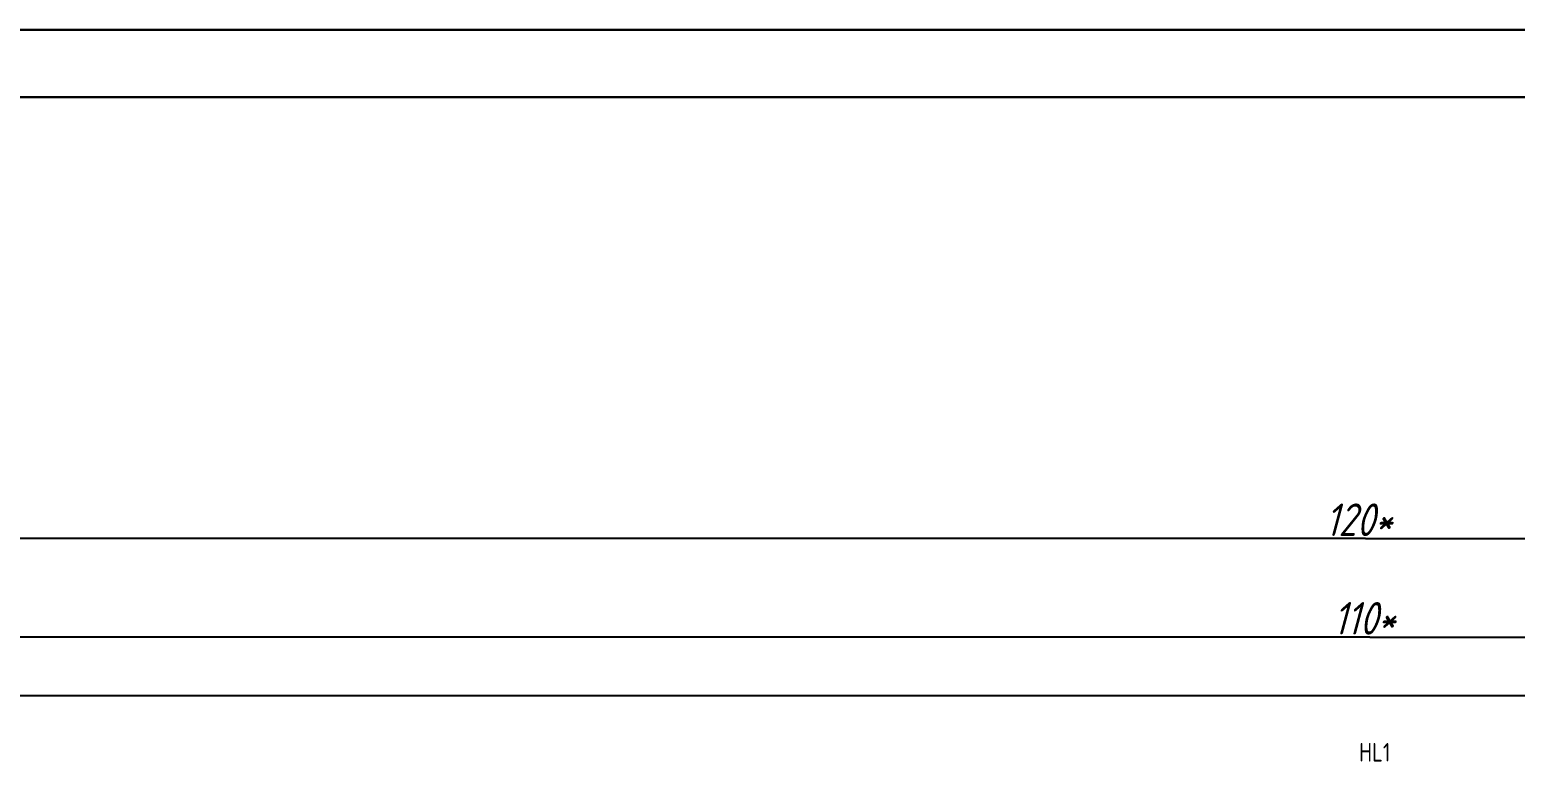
# Model space of a CAD drawing. Header units: inches. Extents: x 0 to 840, y -594 to 0.
# Drawn here: x 141.9 to 252.1, y -54.3 to 0 of the extents above; entities that cross this region are included whole.
import ezdxf

# ---------------------------------------------------------------- set-up
doc = ezdxf.new("R2010")
doc.units = ezdxf.units.IN
doc.header["$MEASUREMENT"] = 0
doc.styles.add('GOST type A0', font='', dxfattribs={"oblique": 15, "height": 5})
doc.styles.add('GOST type A1', font='', dxfattribs={"height": 3.704167})
doc.styles.get('GOST type A0').set_extended_font_data('GOST type A')
doc.styles.get('GOST type A1').set_extended_font_data('GOST type A', italic=True)

msp = doc.modelspace()

# ---------------------------------------------------------------- linework, layer by layer
at = {"color": 18, "lineweight": 30, "true_color": 0x000000}
msp.add_line((835, -5), (20, -5), dxfattribs=at)
msp.add_line((835, -5), (20, -5), dxfattribs=at)
at = {"color": 18, "true_color": 0x000000}
for p, q in [((240.98, -37.72), (120.56, -37.72)), ((240.98, -37.72), (358.73, -37.72)), ((241.3, -45.02), (130.55, -45.02)), ((241.3, -45.02), (348.74, -45.02)), ((119.65, -49.35), (359.65, -49.35))]:
    msp.add_line(p, q, dxfattribs=at)
at = {"color": 18, "lineweight": 30, "true_color": 0x000000}
msp.add_lwpolyline([(840, -594), (0, -594), (0, 0), (840, 0)], close=True, dxfattribs=at)

# ---------------------------------------------------------------- texts
at = {"color": 18, "true_color": 0x000000}
for s, height, style, p in [('120*', 2.414, 'GOST type A1', (238, -37.53)), ('110*', 2.414, 'GOST type A1', (238.59, -44.84)), ('HL1', 1.38, 'GOST type A0', (240.51, -54.25))]:
    msp.add_text(s, height=height, dxfattribs=dict(at, style=style)).set_placement(p)

doc.saveas('drawing.dxf')
